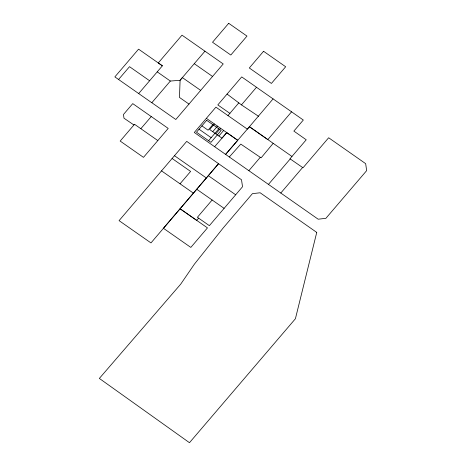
<?xml version="1.0" encoding="UTF-8"?>
<svg xmlns="http://www.w3.org/2000/svg" width="466" height="466" viewBox="0 0 466 466"><rect width="100%" height="100%" fill="white"/><g stroke="black" fill="none" stroke-linecap="round" stroke-linejoin="round"><path stroke-width="0.7" d="M273.175 143.324L261.106 157.875L240.794 144.093L229.307 156.99L194.299 132.466L215.909 107.145L247.364 129.146L273.082 98.879L303.319 120.036L293.865 131.097L306.226 139.788L289.974 158.784L303.017 167.783L328.652 137.755L365.664 163.659L366.649 170.638L325.885 218.327L318.167 219.201L229.307 156.99M140.843 128.709L151.269 116.547L168.197 128.406L143.487 157.368L120.181 141.064L134.54 124.265M151.852 102.741L175.81 119.506L223.22 63.953L182.002 35.154L158.265 62.939L162.384 65.823L138.682 93.555L114.863 76.89L138.565 49.157L162.384 65.823M198.632 218.152L196.728 220.383L180.074 208.762L207.463 227.886L190.821 247.417L163.426 228.276L218.548 163.683L150.978 242.926L119.069 220.634L186.709 141.367L241.516 179.765L242.524 186.75L209.368 225.66L197.398 217.296L212.135 200.001M227.059 94.062L241.47 104.873L256.504 87.259L241.708 76.902L217.814 104.914L229.913 113.378M227.967 115.609L238.79 102.899M118.574 79.476L129.513 66.679L149.621 80.758M204.958 51.184L180.062 80.286L170.346 81.049L151.811 102.747L138.682 93.555M212.828 124.638L208.075 130.195L201.906 125.878M214.412 123.962L209.653 129.525L221.985 138.163L226.744 132.6L237.718 140.307L225.596 154.403L249.421 126.7L291.961 156.465M212.735 131.686L217.494 126.123M215.816 133.841L220.575 128.284M218.904 136.002L223.657 130.439M180.045 183.802L190.611 171.43L172.094 158.487M291.57 111.828L267.828 139.596L249.421 126.7M248.867 170.69L260.296 157.31M268.451 184.396L290.213 158.947M280.794 193.035L302.615 167.51M208.582 140.691L218.793 128.814M214.616 146.726L226.773 132.624M241.435 104.879L258.554 116.302M256.463 87.264L273.082 98.879M194.27 63.691L212.548 76.471M200.677 90.375L182.387 77.601L180.097 80.286L179.468 97.435L188.975 104.081M151.234 116.552L132.746 103.615L123.461 114.49L123.991 118.213L133.899 124.964L134.499 124.271L157.828 140.563M208.319 175.67L235.674 194.788M174.482 155.708L206.368 177.989M196.739 189.243L224.105 208.36M161.533 170.876L193.437 193.169M157.217 71.857L170.346 81.049M206.362 118.329L237.759 140.301M199.052 129.216L211.162 137.691M316.746 232.412L295.409 318.744L189.476 442.7L99.351 378.427L180.709 284.149L194.444 264.094L223.132 228.02L252.421 193.658L260.144 192.773L316.746 232.412M228.701 23.3L212.525 42.249L230.81 55.04L246.98 36.092L228.701 23.3M263.57 51.283L249.316 67.989L271.404 83.443L285.675 66.754L263.57 51.283M206.665 120.315L196.483 132.216L210.97 142.363L221.146 130.463L206.665 120.315"/></g></svg>
